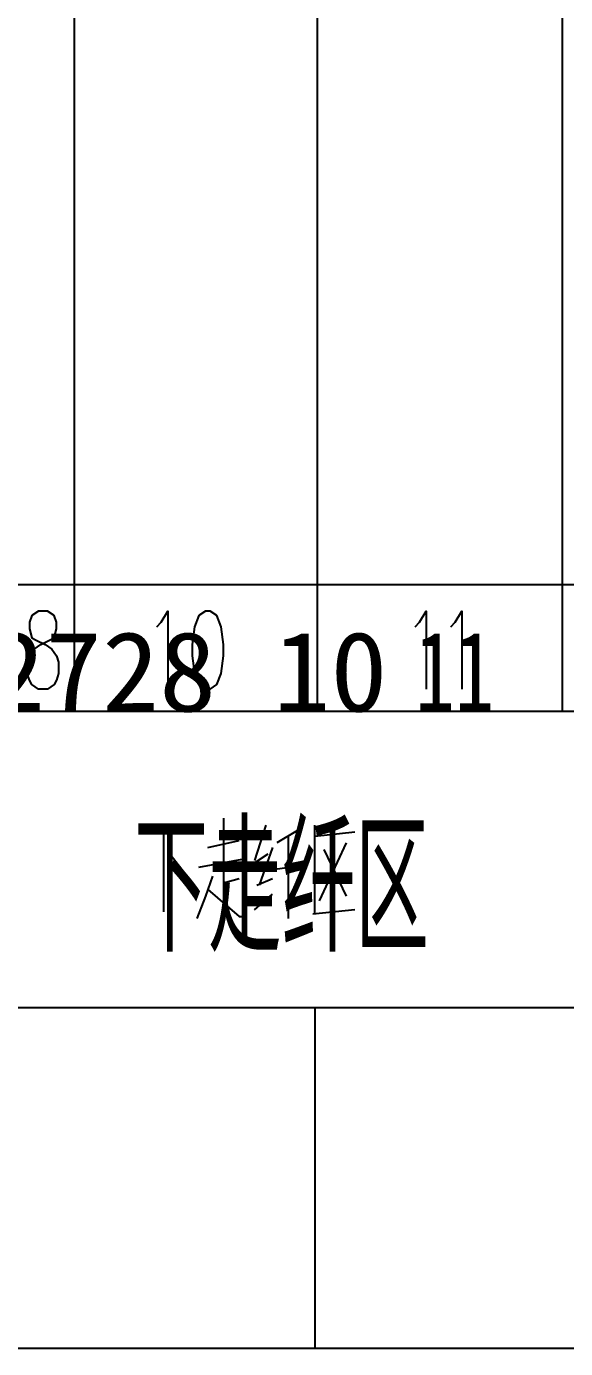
# Model space of a CAD drawing. Header units: metres. Extents: x 17 to 1264, y 17 to 859.
# Drawn here: x 234.7 to 269.5, y 433.6 to 519 of the extents above; entities that cross this region are included whole.
import ezdxf

# ---------------------------------------------------------------- set-up
doc = ezdxf.new("R2010")
doc.units = ezdxf.units.M
for name, color, linetype in [('LINES', 7, 'Continuous'), ('POLYLINES', 4, 'Continuous'), ('RECTS', 7, 'Continuous'), ('TEXTS', 3, 'Continuous')]:
    doc.layers.add(name, color=color, linetype=linetype)

msp = doc.modelspace()

# ---------------------------------------------------------------- linework, layer by layer
at = {"layer": 'LINES'}
for p, q in [((187.34, 482.98), (325.87, 482.98)), ((325.87, 474.77), (187.34, 474.77)), ((247.39, 467.86), (247.39, 464.98)), ((242.06, 466.99), (244.94, 467.42)), ((243.5, 467.28), (243.5, 461.81)), ((250.12, 467.42), (249.4, 465.12)), ((252.28, 467.14), (250.84, 466.27)), ((251.56, 466.7), (251.56, 461.38)), ((253.29, 461.66), (253.29, 467.42)), ((253.29, 466.7), (255.88, 466.99)), ((246.38, 465.98), (248.39, 466.42)), ((250.55, 465.98), (249.69, 463.54)), ((255.31, 466.27), (253.58, 462.53)), ((253.87, 465.84), (255.31, 462.82)), ((243.93, 465.55), (244.94, 464.26)), ((245.8, 464.69), (248.83, 465.26)), ((249.4, 464.98), (250.27, 465.55)), ((247.39, 464.83), (247.39, 462.38)), ((250.55, 464.54), (252.57, 464.83)), ((247.39, 463.68), (248.39, 463.97)), ((249.55, 463.54), (250.55, 463.97)), ((249.4, 461.95), (250.55, 462.96)), ((255.88, 461.95), (253.15, 461.66)), ((187.34, 455.62), (325.87, 455.62)), ((253.29, 455.62), (253.29, 433.58))]:
    msp.add_line(p, q, dxfattribs=at)
at = {"layer": 'POLYLINES'}
for points in [[(187.19, 650.59), (325.87, 650.59), (325.87, 433.58), (187.34, 433.58), (187.19, 650.59)], [(235.43, 481.25), (235, 480.96), (234.86, 480.53), (234.86, 480.1), (235, 479.52), (235.29, 479.38), (235.87, 479.09), (236.3, 478.8), (236.59, 478.37), (236.73, 477.94), (236.73, 477.22), (236.59, 476.78), (236.44, 476.5), (236.01, 476.21), (235.43, 476.21), (235, 476.5), (234.86, 476.78), (234.71, 477.22), (234.71, 477.94), (234.86, 478.37), (235.15, 478.8), (235.58, 479.09), (236.15, 479.38), (236.44, 479.52), (236.59, 480.1), (236.59, 480.53), (236.44, 480.96), (236.01, 481.25), (235.43, 481.25)], [(243.07, 480.24), (243.35, 480.53), (243.79, 481.25), (243.79, 476.21)], [(246.23, 481.25), (245.8, 480.96), (245.51, 480.24), (245.37, 479.09), (245.37, 478.37), (245.51, 477.22), (245.8, 476.5), (246.23, 476.21), (246.52, 476.21), (246.95, 476.5), (247.24, 477.22), (247.39, 478.37), (247.39, 479.09), (247.24, 480.24), (246.95, 480.96), (246.52, 481.25), (246.23, 481.25)], [(259.77, 480.24), (260.06, 480.53), (260.49, 481.25), (260.49, 476.21)], [(262.07, 480.24), (262.36, 480.53), (262.79, 481.25), (262.79, 476.21)], [(246.67, 464.11), (246.23, 462.82), (245.66, 461.38)], [(246.38, 463.25), (248.39, 461.52), (248.83, 461.52)]]:
    msp.add_lwpolyline(points, dxfattribs=at)
at = {"layer": 'RECTS'}
for points in [[(231.4, 613.3), (237.74, 613.3), (237.74, 474.77), (231.4, 474.77)], [(237.74, 613.3), (253.43, 613.3), (253.43, 474.77), (237.74, 474.77)], [(253.43, 613.3), (269.27, 613.3), (269.27, 474.77), (253.43, 474.77)], [(253.43, 613.3), (269.27, 613.3), (269.27, 474.77), (253.43, 474.77)], [(269.27, 613.3), (275.47, 613.3), (275.47, 474.77), (269.27, 474.77)]]:
    msp.add_lwpolyline(points, dxfattribs=at)

# ---------------------------------------------------------------- texts
at = {"layer": 'TEXTS'}
for s, height, width, p in [('2122232425262728 10', 5.17, 1.048636, (187.91, 474.76)), ('11', 5.17, 0.726984, (259.77, 474.76)), ('下走纤区', 7.19, 0.509028, (241.63, 460.02))]:
    msp.add_text(s, height=height, dxfattribs=dict(at, width=width)).set_placement(p)

doc.saveas('drawing.dxf')
